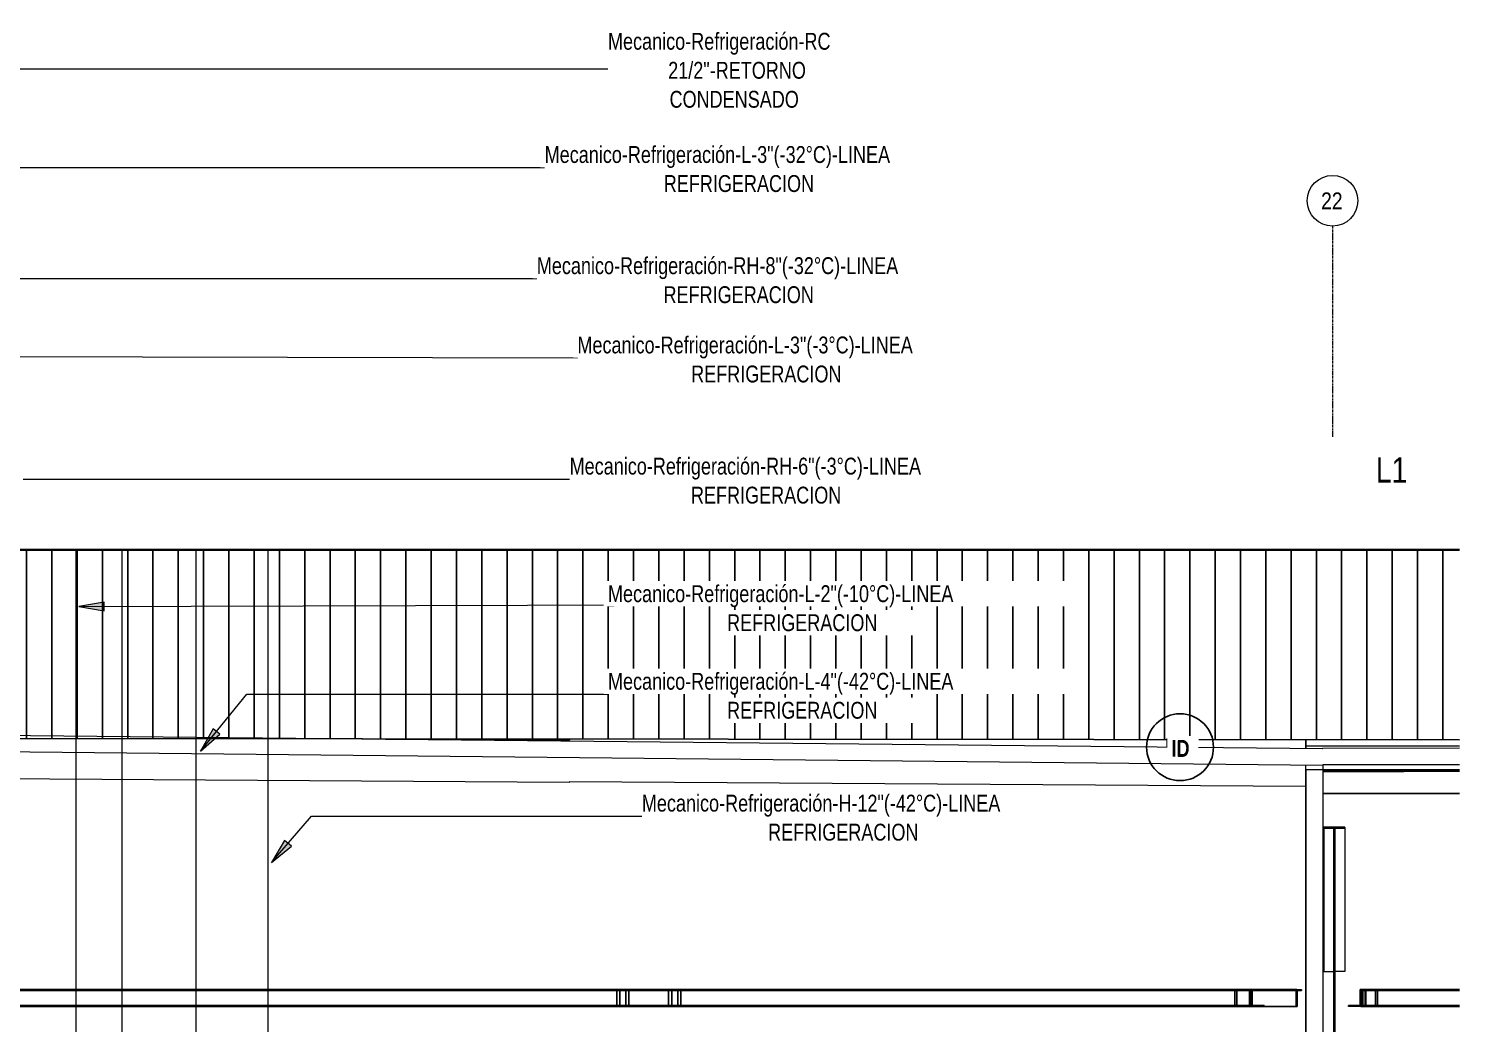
# Model space of a CAD drawing. Header units: centimetres. Extents: x -1906 to 5208, y -261 to 2955.
# Drawn here: x -914 to -65, y 2212 to 2802 of the extents above; entities that cross this region are included whole.
import ezdxf

# ---------------------------------------------------------------- set-up
doc = ezdxf.new("R2010")
doc.units = ezdxf.units.CM
for name, pattern in [('_Overhead', [0.47625, 0.3175, -0.15875]), ('_Overhead_2_', [0.47625, 0.3175, -0.15875]), ('Grid Line', [2.2225, 1.27, -0.3175, 0.3175, -0.3175])]:
    doc.linetypes.add(name, pattern=pattern)
for name, color, linetype, lineweight in [('A-ANNO-NOTE', 7, 'Continuous', 18), ('A-CLNG', 7, 'Continuous', 18), ('A-CLNG-PATT', 7, 'Continuous', 18), ('A-DETL-GENF', 7, 'Continuous', 18), ('A-DETL-MEDM', 7, 'Continuous', 35), ('A-FLOR', 7, 'Continuous', 18), ('A-WALL', 7, 'Continuous', 18), ('E-LITE-EQPM-IDEN', 7, 'Continuous', 18), ('M-EQPM', 7, 'Continuous', 18), ('M-HVAC-DUCT', 7, 'Continuous', 18), ('M-HVAC-DUCT-IDEN', 7, 'Continuous', 9), ('P-PIPE-IDEN', 7, 'Continuous', 9), ('S-BEAM', 7, 'Continuous', 18), ('S-COLS', 7, 'Continuous', 18), ('S-GRID', 7, 'Continuous', 9), ('S-GRID-IDEN', 7, 'Continuous', 9)]:
    doc.layers.add(name, color=color, linetype=linetype, lineweight=lineweight)
doc.styles.add('Arial', font='arial.ttf', dxfattribs={"width": 0.8, "height": 15})
doc.styles.add('Century Gothic', font='GOTHIC.TTF', dxfattribs={"width": 0.8, "height": 10})
doc.styles.add('Century Gothic_B', font='GOTHICB.TTF', dxfattribs={"width": 0.8, "height": 10})
doc.styles.add('Saira Condensed', font='SairaCondensed-Regular.ttf', dxfattribs={"height": 10})

# ---------------------------------------------------------------- blocks, each defined once
blk = doc.blocks.new('RVR_Tensor angular doble L - d_25 mm-1744887-N01 - Planta trazado tuberias refrig exist_ - detalle 1')
at = {"layer": 'S-BEAM', "color": 254, "true_color": 0xcccccc}
for p, q in [((-4.84, -4.47), (-4.84, 5.03)), ((-4.84, 5.03), (-4.47, 5.03)), ((5.16, 5.03), (-4.84, 5.03)), ((-4.47, 5.03), (-4.47, 4.97)), ((5.16, 5.03), (-4.47, 5.03)), ((-4.47, 4.97), (-4.47, 4.47)), ((-4.47, 4.47), (-4.47, -4.97)), ((-3.73, 5), (-3.36, 5)), ((-3.73, 5), (-1.64, 5)), ((-3.73, 4.47), (-3.73, 4.97)), ((-3.73, -4.97), (-3.73, 4.47)), ((-3.36, 5), (-1.64, 5)), ((-3.36, 4.97), (-3.36, 4.47)), ((-3.36, 4.47), (-3.36, -4.47)), ((-1.64, 5), (4.06, 5)), ((-1.64, 5), (4.06, 5)), ((4.06, 5), (5.17, 5)), ((4.06, 5), (5.17, 5)), ((53.93, 5.03), (5.16, 5.03)), ((53.93, 5.03), (5.16, 5.03)), ((5.17, 5), (53.93, 5)), ((5.17, 5), (53.93, 5)), ((-11.91, -4.97), (-11.91, -4.47)), ((-11.91, -4.47), (-4.84, -4.47)), ((-2.04, -4.47), (-11.91, -4.47)), ((-4.47, -4.97), (-11.91, -4.97)), ((-3.01, -4.97), (-11.91, -4.97)), ((-2.04, -4.47), (-4.84, -4.47)), ((-4.47, -4.97), (-3.01, -4.97)), ((-3.01, -5), (-3.73, -5)), ((-3.01, -5), (-3.73, -5)), ((-3.36, -4.5), (-3.01, -4.5)), ((-3.36, -4.5), (-3.01, -4.5)), ((-3.01, -4.5), (-2.04, -4.5)), ((-3.01, -4.5), (-2.04, -4.5)), ((-3.01, -4.97), (-2.04, -4.97)), ((-2.04, -4.97), (-3.01, -4.97)), ((-2.04, -5), (-3.01, -5)), ((-2.04, -5), (-3.01, -5)), ((-1.64, -4.47), (-2.04, -4.47)), ((-1.64, -4.47), (-2.04, -4.47)), ((-2.04, -4.5), (-1.64, -4.5)), ((-2.04, -4.5), (-1.64, -4.5)), ((-2.04, -4.97), (-1.64, -4.97)), ((-1.64, -4.97), (-2.04, -4.97)), ((-1.64, -5), (-2.04, -5)), ((-1.64, -5), (-2.04, -5)), ((4.06, -4.47), (-1.64, -4.47)), ((4.06, -4.47), (-1.64, -4.47)), ((-1.64, -4.5), (3.71, -4.5)), ((-1.64, -4.5), (5.16, -4.5)), ((-1.64, -4.97), (4.41, -4.97)), ((4.41, -4.97), (-1.64, -4.97)), ((3.71, -5), (-1.64, -5)), ((53.93, -5), (-1.64, -5)), ((3.71, -4.5), (5.16, -4.5)), ((3.71, -4.52), (3.71, -4.97)), ((3.71, -5), (53.93, -5)), ((5.16, -4.47), (4.06, -4.47)), ((5.16, -4.47), (4.06, -4.47)), ((4.43, -4.97), (5.16, -4.97)), ((5.16, -4.97), (4.43, -4.97)), ((5.54, -4.47), (5.16, -4.47)), ((5.54, -4.47), (5.16, -4.47)), ((5.16, -4.5), (53.93, -4.5)), ((5.16, -4.5), (53.93, -4.5)), ((5.16, -4.97), (53.93, -4.97)), ((53.93, -4.97), (5.16, -4.97)), ((53.93, -4.47), (5.54, -4.47)), ((53.93, -4.47), (5.54, -4.47))]:
    blk.add_line(p, q, dxfattribs=at)
blk = doc.blocks.new('RVR_Tensor angular doble L - d_25 mm-1744888-N01 - Planta trazado tuberias refrig exist_ - detalle 1')
at = {"layer": 'S-BEAM', "color": 254, "true_color": 0xcccccc}
for p, q in [((737.07, 5), (681.5, 5)), ((681.5, 5), (731, 5)), ((730.26, 4.97), (681.5, 4.97)), ((681.5, 4.97), (722.82, 4.97)), ((730.26, 4.5), (681.5, 4.5)), ((730.26, 4.5), (681.5, 4.5)), ((681.5, 4.47), (722.82, 4.47)), ((681.5, 4.47), (729.89, 4.47)), ((730.26, 4.97), (722.82, 4.97)), ((722.82, 4.97), (722.82, 4.47)), ((722.82, 4.47), (729.89, 4.47)), ((729.89, 4.47), (729.89, -4.97)), ((730.26, -4.97), (730.26, 4.97)), ((737.07, 4.5), (730.26, 4.5)), ((731.37, 4.5), (730.26, 4.5)), ((731, 5), (731, -4.97)), ((737.07, 5), (731, 5)), ((731.37, -4.97), (731.37, 4.5)), ((731.37, 4.5), (737.07, 4.5)), ((737.47, 5), (737.07, 5)), ((737.47, 5), (737.07, 5)), ((737.07, 4.5), (737.47, 4.5)), ((737.47, 4.5), (737.07, 4.5)), ((738.44, 5), (737.47, 5)), ((738.44, 5), (737.47, 5)), ((737.47, 4.5), (738.44, 4.5)), ((738.44, 4.5), (737.47, 4.5)), ((738.44, 4.5), (738.44, 5)), ((730.26, -5), (681.5, -5)), ((730.26, -5), (681.5, -5)), ((681.5, -5.03), (729.89, -5.03)), ((681.5, -5.03), (730.26, -5.03)), ((729.89, -5.03), (730.26, -5.03)), ((731.37, -5), (730.26, -5)), ((731, -5), (730.26, -5)), ((731, -5), (731.37, -5))]:
    blk.add_line(p, q, dxfattribs=at)
blk = doc.blocks.new('RVR_Tensor angular doble L - d_25 mm-1744889-N01 - Planta trazado tuberias refrig exist_ - detalle 1')
at = {"layer": 'S-BEAM', "color": 254, "true_color": 0xcccccc}
for p, q in [((-4.41, 4.97), (-4.41, 4.47)), ((-1.66, 4.97), (-4.41, 4.97)), ((54.18, 4.97), (-4.41, 4.97)), ((-4.41, 4.47), (-1.79, 4.47)), ((54.18, 4.47), (-4.41, 4.47)), ((-1.79, 4.47), (-1.79, -5.03)), ((54.18, 4.47), (-1.79, 4.47)), ((-1.66, -5.03), (-1.66, 4.97)), ((-1.66, 4.97), (54.18, 4.97)), ((1.37, 5), (-1.39, 5)), ((54.18, 5), (-1.39, 5)), ((-1.39, 4.97), (-1.39, -5)), ((-1.25, 4.5), (1.37, 4.5)), ((-1.25, 4.5), (54.18, 4.5)), ((-1.25, -5), (-1.25, 4.47)), ((1.37, 5), (54.18, 5)), ((1.37, 4.5), (1.37, 4.97)), ((1.37, 4.5), (54.18, 4.5)), ((-1.79, -5.03), (-1.66, -5.03)), ((54.18, -5.03), (-1.79, -5.03)), ((54.18, -5.03), (-1.66, -5.03)), ((-1.39, -5), (-1.25, -5)), ((-1.39, -5), (54.18, -5)), ((-1.25, -5), (54.18, -5))]:
    blk.add_line(p, q, dxfattribs=at)
blk = doc.blocks.new('RVR_Tensor angular doble L - d_25 mm-V3-N01 - Planta trazado tuberias refrig exist_ - detalle 1')
at = {"layer": 'S-BEAM', "color": 254, "true_color": 0xcccccc}
for p, q in [((-4.84, -4.47), (-4.84, 5.03)), ((-4.84, 5.03), (-4.47, 5.03)), ((5.16, 5.03), (-4.84, 5.03)), ((-4.47, 5.03), (-4.47, 4.97)), ((5.16, 5.03), (-4.47, 5.03)), ((-4.47, 4.97), (-4.47, 4.47)), ((-4.47, 4.47), (-4.47, -4.97)), ((-3.73, 5), (-3.36, 5)), ((-3.73, 5), (-1.64, 5)), ((-3.73, 4.47), (-3.73, 4.97)), ((-3.73, -4.97), (-3.73, 4.47)), ((-3.36, 5), (-1.64, 5)), ((-3.36, 4.97), (-3.36, 4.47)), ((-3.36, 4.47), (-3.36, -4.47)), ((-1.64, 5), (4.06, 5)), ((-1.64, 5), (4.06, 5)), ((4.06, 5), (5.17, 5)), ((4.06, 5), (5.17, 5)), ((373.1, 5.03), (5.16, 5.03)), ((373.44, 5.03), (5.16, 5.03)), ((5.17, 5), (328.98, 5)), ((5.17, 5), (328.98, 5)), ((328.98, 5), (373.44, 5)), ((328.98, 5), (373.1, 5)), ((729.89, 5.03), (373.1, 5.03)), ((373.1, 5), (374.11, 5)), ((730.26, 5.03), (373.44, 5.03)), ((373.44, 5), (374.44, 5)), ((374.11, 5), (435.88, 5)), ((374.44, 5), (435.88, 5)), ((435.88, 5), (730.26, 5)), ((435.88, 5), (730.26, 5)), ((730.26, 5.03), (729.89, 5.03)), ((729.89, 4.97), (729.89, -4.47)), ((730.26, 5), (731.37, 5)), ((730.26, 5), (731, 5)), ((730.26, -4.97), (730.26, 4.97)), ((731.37, 5), (731, 5)), ((731, 4.97), (731, -5)), ((731.37, -4.5), (731.37, 4.97)), ((-11.91, -4.97), (-11.91, -4.47)), ((-11.91, -4.47), (-11.73, -4.47)), ((-11.73, -4.47), (-11.91, -4.47)), ((-11.73, -4.97), (-11.91, -4.97)), ((-11.73, -4.97), (-11.91, -4.97)), ((-11.02, -4.47), (-4.84, -4.47)), ((-2.04, -4.47), (-11.02, -4.47)), ((-4.47, -4.97), (-11.02, -4.97)), ((-3.01, -4.97), (-11.02, -4.97)), ((-2.04, -4.47), (-4.84, -4.47)), ((-4.47, -4.97), (-3.01, -4.97)), ((-3.01, -5), (-3.73, -5)), ((-3.01, -5), (-3.73, -5)), ((-3.36, -4.5), (-3.01, -4.5)), ((-3.36, -4.5), (-3.01, -4.5)), ((-3.01, -4.5), (-2.04, -4.5)), ((-3.01, -4.5), (-2.04, -4.5)), ((-3.01, -4.97), (-2.04, -4.97)), ((-2.04, -4.97), (-3.01, -4.97)), ((-2.04, -5), (-3.01, -5)), ((-2.04, -5), (-3.01, -5)), ((-1.64, -4.47), (-2.04, -4.47)), ((-1.64, -4.47), (-2.04, -4.47)), ((-2.04, -4.5), (-1.64, -4.5)), ((-2.04, -4.5), (-1.64, -4.5)), ((-2.04, -4.97), (-1.64, -4.97)), ((-1.64, -4.97), (-2.04, -4.97)), ((-1.64, -5), (-2.04, -5)), ((-1.64, -5), (-2.04, -5)), ((4.06, -4.47), (-1.64, -4.47)), ((4.06, -4.47), (-1.64, -4.47)), ((-1.64, -4.5), (3.71, -4.5)), ((-1.64, -4.5), (5.16, -4.5)), ((-1.64, -4.97), (4.41, -4.97)), ((4.41, -4.97), (-1.64, -4.97)), ((3.71, -5), (-1.64, -5)), ((363.41, -5), (-1.64, -5)), ((3.71, -4.5), (5.16, -4.5)), ((3.71, -4.52), (3.71, -4.97)), ((3.71, -5), (363.41, -5)), ((5.16, -4.47), (4.06, -4.47)), ((5.16, -4.47), (4.06, -4.47)), ((4.43, -4.97), (5.16, -4.97)), ((5.16, -4.97), (4.43, -4.97)), ((5.54, -4.47), (5.16, -4.47)), ((5.54, -4.47), (5.16, -4.47)), ((5.16, -4.5), (363.41, -4.5)), ((5.16, -4.5), (363.41, -4.5)), ((5.16, -4.97), (363.41, -4.97)), ((363.41, -4.97), (5.16, -4.97)), ((363.41, -4.47), (5.54, -4.47)), ((363.41, -4.47), (5.54, -4.47)), ((365.71, -4.47), (363.41, -4.47)), ((368.84, -4.47), (363.41, -4.47)), ((363.41, -4.5), (368.84, -4.5)), ((363.41, -4.5), (368.84, -4.5)), ((363.41, -4.97), (365.21, -4.97)), ((365.21, -4.97), (363.41, -4.97)), ((363.41, -5), (368.85, -5)), ((368.85, -5), (363.41, -5)), ((365.22, -4.97), (368.84, -4.97)), ((365.71, -4.97), (365.22, -4.97)), ((366.72, -4.47), (365.71, -4.47)), ((368.84, -4.97), (365.71, -4.97)), ((368.84, -4.47), (366.72, -4.47)), ((373.1, -4.47), (368.84, -4.47)), ((372.09, -4.47), (368.84, -4.47)), ((368.84, -4.5), (379.82, -4.5)), ((368.84, -4.5), (373.44, -4.5)), ((368.85, -5), (379.82, -5)), ((373.1, -5), (368.85, -5)), ((368.86, -4.97), (372.43, -4.97)), ((373.1, -4.97), (368.86, -4.97)), ((373.1, -4.47), (372.09, -4.47)), ((372.43, -4.97), (379.82, -4.97)), ((396.01, -4.47), (373.1, -4.47)), ((379.48, -4.47), (373.1, -4.47)), ((396, -4.97), (373.1, -4.97)), ((396.01, -5), (373.1, -5)), ((373.44, -4.5), (380.83, -4.5)), ((396.01, -4.47), (379.48, -4.47)), ((379.82, -4.5), (387.21, -4.5)), ((379.82, -4.97), (396, -4.97)), ((379.82, -5), (396.01, -5)), ((380.83, -4.5), (396.01, -4.5)), ((387.21, -4.5), (396.01, -4.5)), ((401.45, -4.47), (396.01, -4.47)), ((401.45, -4.47), (396.01, -4.47)), ((396.01, -4.5), (401.45, -4.5)), ((396.01, -4.5), (401.45, -4.5)), ((396.01, -4.97), (399.64, -4.97)), ((399.64, -4.97), (396.01, -4.97)), ((396.01, -5), (401.45, -5)), ((401.45, -5), (396.01, -5)), ((399.64, -4.97), (401.45, -4.97)), ((401.45, -4.97), (399.64, -4.97)), ((722.82, -4.47), (401.45, -4.47)), ((729.89, -4.47), (401.45, -4.47)), ((401.45, -4.5), (730.26, -4.5)), ((401.45, -4.5), (730.26, -4.5)), ((401.45, -4.97), (730.26, -4.97)), ((722.82, -4.97), (401.45, -4.97)), ((401.45, -5), (738.44, -5)), ((731, -5), (401.45, -5)), ((729.89, -4.47), (722.82, -4.47)), ((722.82, -4.47), (722.82, -4.97)), ((722.82, -4.97), (730.26, -4.97)), ((730.26, -4.5), (738.44, -4.5)), ((730.26, -4.5), (731.37, -4.5)), ((731, -5), (738.44, -5)), ((738.44, -4.5), (731.37, -4.5)), ((738.44, -5), (738.44, -4.5))]:
    blk.add_line(p, q, dxfattribs=at)
blk = doc.blocks.new('RVR_Tensor angular doble L - d_25 mm-V4-N01 - Planta trazado tuberias refrig exist_ - detalle 1')
at = {"layer": 'S-BEAM', "color": 254, "true_color": 0xcccccc}
for p, q in [((-11.91, 4.47), (-11.91, 4.97)), ((-11.91, 4.97), (-4.47, 4.97)), ((-11.91, 4.97), (-3.01, 4.97)), ((-4.84, 4.47), (-11.91, 4.47)), ((-11.91, 4.47), (4.06, 4.47)), ((-4.84, -4.97), (-4.84, 4.47)), ((-4.84, 4.47), (4.06, 4.47)), ((-4.47, 4.97), (-4.47, -4.97)), ((-3.01, 4.97), (-4.47, 4.97)), ((-3.73, 5), (-3.01, 5)), ((-3.73, 5), (-3.01, 5)), ((-3.73, -4.97), (-3.73, 4.97)), ((-3.01, 4.5), (-3.36, 4.5)), ((-3.01, 4.5), (-3.36, 4.5)), ((-3.36, 4.47), (-3.36, -4.97)), ((-3.01, 5), (3.71, 5)), ((-3.01, 5), (333.98, 5)), ((4.41, 4.97), (-3.01, 4.97)), ((-3.01, 4.97), (4.41, 4.97)), ((3.71, 4.5), (-3.01, 4.5)), ((5.16, 4.5), (-3.01, 4.5)), ((333.98, 5), (3.71, 5)), ((3.71, 4.97), (3.71, 4.52)), ((5.16, 4.5), (3.71, 4.5)), ((4.06, 4.47), (5.16, 4.47)), ((4.06, 4.47), (5.16, 4.47)), ((5.16, 4.97), (4.43, 4.97)), ((4.43, 4.97), (5.16, 4.97)), ((333.98, 4.97), (5.16, 4.97)), ((5.16, 4.97), (333.98, 4.97)), ((333.98, 4.5), (5.16, 4.5)), ((333.98, 4.5), (5.16, 4.5)), ((5.16, 4.47), (5.54, 4.47)), ((5.16, 4.47), (5.54, 4.47)), ((5.54, 4.47), (333.98, 4.47)), ((5.54, 4.47), (333.98, 4.47)), ((339.42, 5), (333.98, 5)), ((333.98, 5), (339.42, 5)), ((335.78, 4.97), (333.98, 4.97)), ((333.98, 4.97), (335.78, 4.97)), ((339.42, 4.5), (333.98, 4.5)), ((339.42, 4.5), (333.98, 4.5)), ((333.98, 4.47), (339.42, 4.47)), ((333.98, 4.47), (339.42, 4.47)), ((339.42, 4.97), (335.79, 4.97)), ((335.79, 4.97), (339.42, 4.97)), ((366.58, 5), (339.42, 5)), ((339.42, 5), (362.33, 5)), ((366.59, 4.5), (339.42, 4.5)), ((362.67, 4.5), (339.42, 4.5)), ((339.42, 4.47), (354.94, 4.47)), ((339.42, 4.47), (361.32, 4.47)), ((361.66, 4.97), (339.43, 4.97)), ((339.43, 4.97), (354.94, 4.97)), ((354.94, 4.97), (362.33, 4.97)), ((354.94, 4.47), (355.95, 4.47)), ((355.95, 4.47), (362.33, 4.47)), ((361.32, 4.47), (362.33, 4.47)), ((366.57, 4.97), (361.66, 4.97)), ((362.33, 5), (366.58, 5)), ((362.33, 4.97), (366.57, 4.97)), ((362.33, 4.47), (366.59, 4.47)), ((362.33, 4.47), (366.59, 4.47)), ((366.59, 4.5), (362.67, 4.5)), ((369.05, 5), (366.58, 5)), ((366.58, 5), (372.02, 5)), ((369.05, 4.97), (366.59, 4.97)), ((366.59, 4.97), (370.21, 4.97)), ((369.05, 4.5), (366.59, 4.5)), ((370.06, 4.5), (366.59, 4.5)), ((366.59, 4.47), (372.02, 4.47)), ((366.59, 4.47), (368.71, 4.47)), ((368.71, 4.47), (372.02, 4.47)), ((372.02, 5), (369.05, 5)), ((370.21, 4.97), (369.05, 4.97)), ((372.02, 4.5), (369.05, 4.5)), ((372.02, 4.5), (370.06, 4.5)), ((372.02, 4.97), (370.22, 4.97)), ((370.22, 4.97), (372.02, 4.97)), ((737.07, 5), (372.02, 5)), ((372.02, 5), (731, 5)), ((730.26, 4.97), (372.02, 4.97)), ((372.02, 4.97), (722.82, 4.97)), ((376.44, 4.5), (372.02, 4.5)), ((730.26, 4.5), (372.02, 4.5)), ((372.02, 4.47), (722.82, 4.47)), ((372.02, 4.47), (729.89, 4.47)), ((730.26, 4.5), (376.44, 4.5)), ((730.26, 4.97), (722.82, 4.97)), ((722.82, 4.97), (722.82, 4.47)), ((722.82, 4.47), (729.89, 4.47)), ((729.89, 4.47), (729.89, -4.97)), ((730.26, -4.97), (730.26, 4.97)), ((737.07, 4.5), (730.26, 4.5)), ((731.37, 4.5), (730.26, 4.5)), ((731, 5), (731, -4.97)), ((737.07, 5), (731, 5)), ((731.37, -4.97), (731.37, 4.5)), ((731.37, 4.5), (737.07, 4.5)), ((737.47, 5), (737.07, 5)), ((737.47, 5), (737.07, 5)), ((737.07, 4.5), (737.47, 4.5)), ((737.47, 4.5), (737.07, 4.5)), ((738.44, 5), (737.47, 5)), ((738.44, 5), (737.47, 5)), ((737.47, 4.5), (738.44, 4.5)), ((738.44, 4.5), (737.47, 4.5)), ((738.44, 4.5), (738.44, 5)), ((-4.47, -5.03), (-4.84, -5.03)), ((-4.84, -5.03), (5.16, -5.03)), ((-4.47, -5.03), (5.16, -5.03)), ((-3.36, -5), (-3.73, -5)), ((4.06, -5), (-3.73, -5)), ((4.06, -5), (-3.36, -5)), ((5.17, -5), (4.06, -5)), ((5.17, -5), (4.06, -5)), ((5.16, -5.03), (362.33, -5.03)), ((5.16, -5.03), (362.67, -5.03)), ((299.55, -5), (5.17, -5)), ((299.55, -5), (5.17, -5)), ((362.67, -5), (299.55, -5)), ((362.33, -5), (299.55, -5)), ((363.34, -5), (362.33, -5)), ((362.33, -5.03), (729.89, -5.03)), ((363.67, -5), (362.67, -5)), ((362.67, -5.03), (730.26, -5.03)), ((406.45, -5), (363.34, -5)), ((406.45, -5), (363.67, -5)), ((730.26, -5), (406.45, -5)), ((730.26, -5), (406.45, -5)), ((729.89, -5.03), (730.26, -5.03)), ((731.37, -5), (730.26, -5)), ((731, -5), (730.26, -5)), ((731, -5), (731.37, -5))]:
    blk.add_line(p, q, dxfattribs=at)
blk = doc.blocks.new('RVR_Tensor angular doble L - d_25 mm-V5-N01 - Planta trazado tuberias refrig exist_ - detalle 1')
at = {"layer": 'S-BEAM', "color": 254, "true_color": 0xcccccc}
for p, q in [((-4.41, 4.97), (-4.41, 4.47)), ((-1.66, 4.97), (-4.41, 4.97)), ((329.23, 4.97), (-4.41, 4.97)), ((-4.41, 4.47), (-1.79, 4.47)), ((360.02, 4.47), (-4.41, 4.47)), ((-1.79, 4.47), (-1.79, -5.03)), ((363.66, 4.47), (-1.79, 4.47)), ((-1.66, -5.03), (-1.66, 4.97)), ((-1.66, 4.97), (329.23, 4.97)), ((1.37, 5), (-1.39, 5)), ((329.23, 5), (-1.39, 5)), ((-1.39, 4.97), (-1.39, -5)), ((-1.25, 4.5), (1.37, 4.5)), ((-1.25, 4.5), (329.23, 4.5)), ((-1.25, -5), (-1.25, 4.47)), ((1.37, 5), (329.23, 5)), ((1.37, 4.5), (1.37, 4.97)), ((1.37, 4.5), (329.23, 4.5)), ((329.23, 5), (400.8, 5)), ((382.68, 5), (329.23, 5)), ((329.23, 4.97), (369.09, 4.97)), ((360.02, 4.97), (329.23, 4.97)), ((329.23, 4.5), (369.09, 4.5)), ((329.23, 4.5), (369.09, 4.5)), ((369.09, 4.47), (363.66, 4.47)), ((369.09, 4.97), (380.87, 4.97)), ((369.09, 4.5), (396.26, 4.5)), ((369.09, 4.5), (383.58, 4.5)), ((370.91, 4.47), (369.09, 4.47)), ((379.96, 4.47), (370.91, 4.47)), ((382.68, 4.47), (379.96, 4.47)), ((380.87, 4.97), (396.26, 4.97)), ((399.89, 5), (382.68, 5)), ((394.45, 4.47), (382.68, 4.47)), ((383.58, 4.5), (396.26, 4.5)), ((396.26, 4.5), (400.8, 4.5)), ((396.26, 4.5), (401.7, 4.5)), ((400.8, 5), (436.13, 5)), ((400.8, 4.5), (420.73, 4.5)), ((420.73, 4.5), (436.13, 4.5)), ((-1.79, -5.03), (-1.66, -5.03)), ((369.09, -5.03), (-1.79, -5.03)), ((369.09, -5.03), (-1.66, -5.03)), ((-1.39, -5), (-1.25, -5)), ((-1.39, -5), (363.66, -5)), ((-1.25, -5), (363.66, -5)), ((363.66, -5), (369.1, -5)), ((363.66, -5), (369.1, -5)), ((382.68, -5.03), (369.09, -5.03)), ((383.58, -5.03), (369.09, -5.03)), ((369.1, -5), (383.58, -5)), ((369.1, -5), (382.68, -5)), ((382.68, -5), (385.4, -5)), ((394.45, -5.03), (382.68, -5.03)), ((383.58, -5), (386.3, -5)), ((396.26, -5.03), (383.58, -5.03)), ((385.4, -5), (396.26, -5)), ((386.3, -5), (396.26, -5)), ((396.26, -5), (401.7, -5)), ((396.26, -5), (399.89, -5))]:
    blk.add_line(p, q, dxfattribs=at)
at = {"layer": 'S-BEAM', "color": 254, "lineweight": 25, "true_color": 0xcccccc}
for p, q in [((360.02, 4.47), (360.02, 4.97)), ((360.02, 4.97), (396.26, 4.97)), ((394.45, 4.47), (360.02, 4.47)), ((394.45, -5.03), (394.45, 4.47)), ((396.26, 4.97), (396.26, -5.03)), ((399.89, -5), (399.89, 5)), ((399.89, 5), (436.13, 5)), ((401.7, 4.5), (401.7, -5)), ((436.13, 4.5), (401.7, 4.5)), ((436.13, 5), (436.13, 4.5)), ((396.26, -5.03), (394.45, -5.03)), ((401.7, -5), (399.89, -5))]:
    blk.add_line(p, q, dxfattribs=at)
blk = doc.blocks.new('RVR_Tensor angular doble L - d_25 mm-1744890-N01 - Planta trazado tuberias refrig exist_ - detalle 1')
at = {"layer": 'S-BEAM', "color": 254, "true_color": 0xcccccc}
for p, q in [((-1.79, -4.47), (-1.79, 5.03)), ((-1.79, 5.03), (-1.66, 5.03)), ((369.09, 5.03), (-1.79, 5.03)), ((-1.66, 5.03), (-1.66, -4.97)), ((369.09, 5.03), (-1.66, 5.03)), ((-1.39, -4.97), (-1.39, 5)), ((-1.39, 5), (-1.25, 5)), ((-1.39, 5), (363.66, 5)), ((-1.25, 5), (-1.25, -4.47)), ((-1.25, 5), (363.66, 5)), ((363.66, 5), (369.1, 5)), ((363.66, 5), (369.1, 5)), ((382.68, 5.03), (369.09, 5.03)), ((383.58, 5.03), (369.09, 5.03)), ((369.1, 5), (383.58, 5)), ((369.1, 5), (382.68, 5)), ((394.45, 5.03), (382.68, 5.03)), ((382.68, 5), (385.4, 5)), ((396.26, 5.03), (383.58, 5.03)), ((383.58, 5), (386.3, 5)), ((385.4, 5), (396.26, 5)), ((386.3, 5), (396.26, 5)), ((396.26, 5), (401.7, 5)), ((396.26, 5), (399.89, 5)), ((-4.41, -4.97), (-4.41, -4.47)), ((-4.41, -4.47), (-1.79, -4.47)), ((360.02, -4.47), (-4.41, -4.47)), ((-1.66, -4.97), (-4.41, -4.97)), ((329.23, -4.97), (-4.41, -4.97)), ((363.66, -4.47), (-1.79, -4.47)), ((-1.66, -4.97), (329.23, -4.97)), ((1.37, -5), (-1.39, -5)), ((329.23, -5), (-1.39, -5)), ((-1.25, -4.5), (1.37, -4.5)), ((-1.25, -4.5), (329.23, -4.5)), ((1.37, -4.5), (1.37, -4.97)), ((1.37, -4.5), (329.23, -4.5)), ((1.37, -5), (329.23, -5)), ((329.23, -4.5), (369.09, -4.5)), ((329.23, -4.5), (369.09, -4.5)), ((329.23, -4.97), (369.09, -4.97)), ((360.02, -4.97), (329.23, -4.97)), ((329.23, -5), (400.8, -5)), ((382.68, -5), (329.23, -5)), ((369.09, -4.47), (363.66, -4.47)), ((370.91, -4.47), (369.09, -4.47)), ((369.09, -4.5), (396.26, -4.5)), ((369.09, -4.5), (383.58, -4.5)), ((369.09, -4.97), (380.87, -4.97)), ((379.96, -4.47), (370.91, -4.47)), ((382.68, -4.47), (379.96, -4.47)), ((380.87, -4.97), (396.26, -4.97)), ((394.45, -4.47), (382.68, -4.47)), ((399.89, -5), (382.68, -5)), ((383.58, -4.5), (396.26, -4.5)), ((396.26, -4.5), (400.8, -4.5)), ((396.26, -4.5), (401.7, -4.5)), ((400.8, -4.5), (420.73, -4.5)), ((400.8, -5), (436.13, -5)), ((420.73, -4.5), (436.13, -4.5))]:
    blk.add_line(p, q, dxfattribs=at)
at = {"layer": 'S-BEAM', "color": 254, "lineweight": 25, "true_color": 0xcccccc}
for p, q in [((396.26, 5.03), (394.45, 5.03)), ((394.45, 5.03), (394.45, -4.47)), ((396.26, -4.97), (396.26, 5.03)), ((401.7, 5), (399.89, 5)), ((399.89, 5), (399.89, -5)), ((401.7, -4.5), (401.7, 5)), ((394.45, -4.47), (360.02, -4.47)), ((360.02, -4.47), (360.02, -4.97)), ((360.02, -4.97), (396.26, -4.97)), ((399.89, -5), (436.13, -5)), ((436.13, -4.5), (401.7, -4.5)), ((436.13, -5), (436.13, -4.5))]:
    blk.add_line(p, q, dxfattribs=at)
blk = doc.blocks.new('PQ_RVR_EST-01_ZZ_ZZ_MO_T_A_rvt-1-N01 - Planta trazado tuberias refrig exist_ - detalle 1')
at = {"layer": 'A-FLOR', "color": 254, "linetype": '_Overhead', "true_color": 0xd4d4d4}
for p, q in [((-65.17, 2361.38), (-146.19, 2361.24)), ((-146.19, 2361.24), (-65.17, 2361.38)), ((-156.19, 2348.14), (-156.19, 2199.94))]:
    blk.add_line(p, q, dxfattribs=at)
at = {"layer": 'S-COLS', "color": 253, "lineweight": 25, "true_color": 0xaaaaaa}
for p, q in [((-133.08, 2328.28), (-145.58, 2328.28)), ((-145.58, 2328.28), (-145.58, 2327.69)), ((-145.58, 2327.69), (-139.68, 2327.69)), ((-139.68, 2327.69), (-139.68, 2199.52)), ((-138.97, 2199.52), (-138.97, 2327.69)), ((-138.97, 2327.69), (-133.08, 2327.69)), ((-133.08, 2327.69), (-133.08, 2328.28))]:
    blk.add_line(p, q, dxfattribs=at)
at = {"layer": 'S-COLS', "color": 253, "true_color": 0xaaaaaa}
for p, q in [((-145.58, 2327.69), (-145.58, 2282.46)), ((-133.08, 2327.69), (-133.08, 2282.46)), ((-145.58, 2282.46), (-145.58, 2242.61)), ((-133.08, 2282.46), (-133.08, 2242.61)), ((-145.58, 2242.61), (-139.68, 2242.61)), ((-133.08, 2242.61), (-138.97, 2242.61))]:
    blk.add_line(p, q, dxfattribs=at)
at = {"layer": 'S-BEAM', "color": 254, "linetype": '_Overhead', "lineweight": 18, "true_color": 0xd4d4d4}
for name, p in [('RVR_Tensor angular doble L - d_25 mm-V3-N01 - Planta trazado tuberias refrig exist_ - detalle 1', (-928.35, 2226.92)), ('RVR_Tensor angular doble L - d_25 mm-V5-N01 - Planta trazado tuberias refrig exist_ - detalle 1', (-928.6, 2226.92)), ('RVR_Tensor angular doble L - d_25 mm-1744887-N01 - Planta trazado tuberias refrig exist_ - detalle 1', (-119.1, 2226.92)), ('RVR_Tensor angular doble L - d_25 mm-1744889-N01 - Planta trazado tuberias refrig exist_ - detalle 1', (-119.35, 2226.92))]:
    blk.add_blockref(name, p, dxfattribs=at)
at = {"layer": 'S-BEAM', "color": 254, "linetype": '_Overhead', "lineweight": 18, "true_color": 0xd4d4d4, "rotation": 180}
for name, p in [('RVR_Tensor angular doble L - d_25 mm-V4-N01 - Planta trazado tuberias refrig exist_ - detalle 1', (-192.92, 2226.92)), ('RVR_Tensor angular doble L - d_25 mm-1744890-N01 - Planta trazado tuberias refrig exist_ - detalle 1', (-163.24, 2226.92)), ('RVR_Tensor angular doble L - d_25 mm-1744888-N01 - Planta trazado tuberias refrig exist_ - detalle 1', (616.33, 2226.92))]:
    blk.add_blockref(name, p, dxfattribs=at)
blk = doc.blocks.new('PQ_RVR_ARQ-01_ZZ_ZZ_MO_T_A_rvt-1-N01 - Planta trazado tuberias refrig exist_ - detalle 1')
at = {"layer": 'A-CLNG-PATT', "lineweight": 25, "true_color": 0xd4d4d4}
h = blk.add_hatch(dxfattribs=at)
h.set_pattern_fill('FP_1', color=254, style=0, pattern_type=2)
h.set_pattern_definition([(90, (0, 0), (-15, 9e-16), [])])
h.paths.add_polyline_path([(-65.17, 2380.03), (-65.17, 2492.65), (-936.99, 2492.65), (-938.9, 2490.11), (-942.71, 2495.19), (-944.61, 2492.65), (-1098.85, 2492.65), (-1098.85, 2380.99), (-238.3, 2380.19), (-238.29, 2380.71), (-223.29, 2380.56), (-223.29, 2380.17)])
h.paths.add_polyline_path([(-1101.39, 2380.99), (-1101.39, 2397.59), (-1126.31, 2397.59), (-1126.31, 2381.01), (-1116.68, 2381.01)])
h.paths.add_polyline_path([(-1128.85, 2381.02), (-1128.85, 2492.65), (-1555.1, 2492.65), (-1555.1, 2381.41), (-1284.1, 2381.16)])
h.paths.add_polyline_path([(-1557.64, 2381.42), (-1557.64, 2400.08), (-1562.56, 2400.08), (-1562.56, 2381.42)])
h.paths.add_polyline_path([(-1565.1, 2381.42), (-1565.1, 2492.65), (-1689.32, 2492.65), (-1689.32, 2423.18), (-1679.32, 2413.18), (-1679.32, 2381.53), (-1589.85, 2381.45)])
h.paths.add_polyline_path([(-1681.86, 2381.53), (-1681.86, 2398.67), (-1726.78, 2398.67), (-1726.79, 2388.65), (-1726.78, 2388.67), (-1726.78, 2381.57), (-1689.57, 2381.54)])
h.paths.add_polyline_path([(-1737.42, 2386.06), (-1747.58, 2386.06), (-1747.55, 2381.59), (-1737.42, 2381.58)])
h.paths.add_polyline_path([(-1729.32, 2381.58), (-1729.32, 2386.06), (-1729.42, 2386.06), (-1737.42, 2386.06), (-1737.42, 2381.58), (-1729.39, 2381.58)])
h.paths.add_polyline_path([(-1728.7, 2386.16), (-1728.66, 2386.17), (-1728.68, 2386.17)])
h.paths.add_polyline_path([(-1284.15, 2386.41), (-1299.15, 2386.56), (-1299.1, 2391.56), (-1284.1, 2391.41)])
h.paths.add_polyline_path([(-1728.07, 2386.43), (-1728.04, 2386.45), (-1728.06, 2386.45)])
h.paths.add_polyline_path([(-1727.54, 2386.85), (-1727.52, 2386.87), (-1727.53, 2386.87)])
h.paths.add_polyline_path([(-1727.13, 2387.39), (-1727.12, 2387.41), (-1727.12, 2387.41)])
h.paths.add_polyline_path([(-1747.58, 2388.6), (-1729.33, 2388.65), (-1729.32, 2388.7), (-1729.32, 2413.18), (-1719.32, 2423.18), (-1719.32, 2492.65), (-1747.58, 2492.65), (-1747.58, 2389.94)])
h.paths.add_polyline_path([(-1101.39, 2400.13), (-1101.39, 2420.45), (-1126.31, 2420.45), (-1126.31, 2400.13), (-1116.68, 2400.13)])
h.paths.add_polyline_path([(-1721.29, 2401.21), (-1681.86, 2401.21), (-1681.86, 2403.18), (-1726.78, 2403.18), (-1726.78, 2401.21)])
h.paths.add_polyline_path([(-1562.56, 2402.62), (-1557.64, 2402.62), (-1557.64, 2422.94), (-1562.56, 2422.94), (-1562.56, 2408.47)])
h.paths.add_polyline_path([(-1116.68, 2422.99), (-1101.39, 2422.99), (-1101.39, 2443.31), (-1126.31, 2443.31), (-1126.31, 2422.99)])
h.paths.add_polyline_path([(-1557.64, 2425.48), (-1557.64, 2445.8), (-1562.56, 2445.8), (-1562.56, 2425.48)])
h.paths.add_polyline_path([(-1691.86, 2433.18), (-1691.86, 2454.77), (-1716.78, 2454.77), (-1716.78, 2433.18), (-1695, 2433.18)])
h.paths.add_polyline_path([(-1101.39, 2445.85), (-1101.39, 2466.17), (-1126.31, 2466.17), (-1126.31, 2445.85), (-1116.68, 2445.85)])
h.paths.add_polyline_path([(-1562.56, 2448.34), (-1557.64, 2448.34), (-1557.64, 2468.66), (-1562.56, 2468.66)])
h.paths.add_polyline_path([(-1716.78, 2457.31), (-1691.86, 2457.31), (-1691.86, 2487.1), (-1716.78, 2487.1), (-1716.78, 2467.17)])
h.paths.add_polyline_path([(-1101.39, 2468.71), (-1101.39, 2489.03), (-1126.31, 2489.03), (-1126.31, 2468.71), (-1116.68, 2468.71)])
h.paths.add_polyline_path([(-1557.64, 2471.2), (-1557.64, 2491.52), (-1562.56, 2491.52), (-1562.56, 2471.2)])
h.paths.add_polyline_path([(-1691.86, 2490.37), (-1691.86, 2492.65), (-1716.78, 2492.65), (-1716.78, 2490.37), (-1695, 2490.37)])
h.paths.add_polyline_path([(-1116.68, 2491.57), (-1101.39, 2491.57), (-1101.39, 2492.65), (-1126.31, 2492.65), (-1126.31, 2491.57)])
at = {"layer": 'A-CLNG', "color": 254, "lineweight": 25, "true_color": 0xd4d4d4}
blk.add_line((-1740.95, 2381.59), (-65.17, 2380.03), dxfattribs=at)
at = {"layer": 'A-FLOR', "color": 254, "linetype": '_Overhead_2_', "true_color": 0xd4d4d4}
for p, q in [((-65.17, 2362.23), (-156.19, 2362.23)), ((-156.19, 2362.23), (-156.19, 2199.94)), ((-146.19, 2362.23), (-65.17, 2362.23)), ((-156.19, 2348.14), (-156.19, 2199.94)), ((-133.39, 2348.17), (-146.19, 2348.15)), ((-146.19, 2348.15), (-133.39, 2348.17)), ((-65.17, 2348.28), (-133.39, 2348.17)), ((-133.39, 2348.17), (-65.17, 2348.28))]:
    blk.add_line(p, q, dxfattribs=at)
at = {"layer": 'A-WALL', "color": 253, "true_color": 0xaaaaaa}
for p, q in [((-1317.68, 2386.75), (-146.19, 2374.77)), ((-146.19, 2364.77), (-1317.74, 2376.75)), ((-702.03, 2380.45), (-592.92, 2379.74)), ((-592.91, 2380.52), (-592.92, 2379.74)), ((-156.2, 2380.11), (-156.2, 2376.16)), ((-65.17, 2376.28), (-156.2, 2376.16)), ((-156.19, 2374.87), (-156.19, 2380.11)), ((-156.19, 2376.16), (-156.19, 2374.87)), ((-146.27, 2375.1), (-65.17, 2375.21)), ((-146.27, 2374.77), (-146.27, 2375.1)), ((-146.27, 2374.77), (-146.19, 2374.77)), ((-593.08, 2354.74), (-1627.16, 2361.52)), ((-156.19, 2199.94), (-156.19, 2364.87)), ((-65.17, 2365.21), (-146.19, 2365.1)), ((-146.19, 2364.77), (-146.19, 2365.1)), ((-146.19, 2364.77), (-146.19, 2201.85)), ((-593.08, 2355.12), (-593.08, 2354.74)), ((-156.19, 2352.26), (-593.08, 2355.12))]:
    blk.add_line(p, q, dxfattribs=at)
blk = doc.blocks.new('RVR-PQ-Dispositivo - Interruptor doble ip65-1787943-N01 - Planta trazado tuberias refrig exist_ - detalle 1')
at = {"layer": 'M-EQPM', "color": 96, "lineweight": 35, "true_color": 0x008000}
for p, q in [((-238.34, 2375.71), (-238.29, 2380.71)), ((-238.29, 2380.71), (-223.29, 2380.56)), ((-223.29, 2380.56), (-223.34, 2375.56)), ((-223.34, 2375.56), (-238.34, 2375.71))]:
    blk.add_line(p, q, dxfattribs=at)
blk = doc.blocks.new('M_Break Line - M_Break Line-1785276-N01 - Planta trazado tuberias refrig exist_ - detalle 1')
at = {"layer": 'A-DETL-MEDM'}
blk.add_line((3.81, 0), (875.63, 0), dxfattribs=at)
blk = doc.blocks.new('Grid - 3mm-1647199-N01 - Planta trazado tuberias refrig exist_ - detalle 1')
at = {"layer": 'S-GRID-IDEN', "color": 253, "true_color": 0xaaaaaa}
blk.add_circle((0, 0), 0.3, dxfattribs=at)

msp = doc.modelspace()

# ---------------------------------------------------------------- hatches: boundary and pattern name
at = {"layer": 'M-HVAC-DUCT-IDEN'}
for points in [[(-883.88, 2458.99), (-868.87, 2456.39), (-868.88, 2461.68)], [(-811.76, 2373.3), (-800.25, 2383.27), (-804.36, 2386.61)], [(-769.7, 2307.26), (-757.91, 2316.9), (-761.92, 2320.35)]]:
    msp.add_hatch(color=256, dxfattribs=at).paths.add_polyline_path(points)

# ---------------------------------------------------------------- linework, layer by layer
at = {"layer": 'A-ANNO-NOTE', "color": 96, "lineweight": 25, "true_color": 0x008000}
msp.add_circle((-230.84, 2375.63), 19.84, dxfattribs=at)
at = {"layer": 'M-HVAC-DUCT', "color": 6, "true_color": 0xff00ff}
for p, q in [((-885.5, 2044.07), (-885.5, 2492.65)), ((-858.32, 2044.07), (-858.32, 2492.65)), ((-814.32, 2044.07), (-814.32, 2492.65)), ((-771.69, 2064.27), (-771.69, 2492.65))]:
    msp.add_line(p, q, dxfattribs=at)
at = {"layer": 'M-HVAC-DUCT-IDEN'}
for p, q in [((-1048.9, 2719.36), (-607.69, 2719.36)), ((-1014.43, 2653.46), (-612.33, 2653.46)), ((-978.75, 2607.44), (-588.26, 2606.45)), ((-916.93, 2534.62), (-592.88, 2534.62)), ((-868.88, 2461.68), (-883.88, 2458.99)), ((-868.87, 2456.39), (-868.88, 2461.68)), ((-883.88, 2458.99), (-551.25, 2459.96)), ((-883.88, 2458.99), (-868.87, 2456.39)), ((-551.25, 2459.96), (-570.13, 2458.99)), ((-811.76, 2373.3), (-784.33, 2407.08)), ((-784.33, 2407.08), (-570.13, 2407.08)), ((-804.36, 2386.61), (-811.76, 2373.3)), ((-800.25, 2383.27), (-804.36, 2386.61)), ((-811.76, 2373.3), (-800.25, 2383.27)), ((-769.7, 2307.26), (-745.99, 2334.81)), ((-745.99, 2334.81), (-550.03, 2334.81)), ((-761.92, 2320.35), (-769.7, 2307.26)), ((-769.7, 2307.26), (-757.91, 2316.9)), ((-757.91, 2316.9), (-761.92, 2320.35))]:
    msp.add_line(p, q, dxfattribs=at)
at = {"layer": 'P-PIPE-IDEN'}
msp.add_line((-1082.59, 2777.9), (-570.13, 2777.9), dxfattribs=at)
at = {"layer": 'S-GRID', "color": 253, "linetype": 'Grid Line', "true_color": 0xaaaaaa}
msp.add_line((-140.4, 2684.6), (-140.4, 2559.6), dxfattribs=at)

# ---------------------------------------------------------------- block references
at = {"lineweight": 5}
for name in ['PQ_RVR_ARQ-01_ZZ_ZZ_MO_T_A_rvt-1-N01 - Planta trazado tuberias refrig exist_ - detalle 1', 'PQ_RVR_EST-01_ZZ_ZZ_MO_T_A_rvt-1-N01 - Planta trazado tuberias refrig exist_ - detalle 1']:
    msp.add_blockref(name, (0, 0), dxfattribs=at)
at = {"layer": 'A-DETL-GENF'}
msp.add_blockref('M_Break Line - M_Break Line-1785276-N01 - Planta trazado tuberias refrig exist_ - detalle 1', (-940.8, 2492.65), dxfattribs=at)
at = {"layer": 'M-EQPM', "color": 96, "lineweight": 35, "true_color": 0x008000}
msp.add_blockref('RVR-PQ-Dispositivo - Interruptor doble ip65-1787943-N01 - Planta trazado tuberias refrig exist_ - detalle 1', (0, 0), dxfattribs=at)
at = {"layer": 'S-GRID-IDEN', "color": 253, "true_color": 0xaaaaaa, "xscale": 49.99999999999998, "yscale": 49.99999999999998, "zscale": 49.99999999999998, "rotation": 180}
msp.add_blockref('Grid - 3mm-1647199-N01 - Planta trazado tuberias refrig exist_ - detalle 1', (-140.4, 2699.6), dxfattribs=at)

# ---------------------------------------------------------------- texts
at = {"layer": 'E-LITE-EQPM-IDEN', "lineweight": 9, "insert": (-114.7, 2547.51), "char_height": 15, "width": 23.0886, "attachment_point": 1, "style": 'Arial', "bg_fill": 3, "box_fill_scale": 1.25, "bg_fill_color": 256, "bg_fill_true_color": 13158600, "bg_fill_transparency": 0}
msp.add_mtext('L1', dxfattribs=at)
at = {"layer": 'P-PIPE-IDEN', "insert": (-570.13, 2799.15), "char_height": 10, "width": 187.9155, "attachment_point": 1, "style": 'Century Gothic', "bg_fill": 3, "box_fill_scale": 1.25, "bg_fill_color": 256, "bg_fill_true_color": 13158600, "bg_fill_transparency": 0}
msp.add_mtext('Mecanico-Refrigeración-RC', dxfattribs=at)
at = {"layer": 'S-GRID-IDEN', "color": 253, "true_color": 0xaaaaaa, "insert": (-147.19, 2704.53), "char_height": 10, "width": 16.0337, "attachment_point": 1, "style": 'Saira Condensed'}
msp.add_mtext('22', dxfattribs=at)

# ---------------------------------------------------------------- next in the draw order: texts
at = {"layer": 'A-ANNO-NOTE', "color": 96, "lineweight": 25, "true_color": 0x008000, "insert": (-235.84, 2379.96), "char_height": 10, "width": 13.4683, "attachment_point": 1, "rotation": 359.41384, "style": 'Century Gothic_B', "bg_fill": 3, "box_fill_scale": 1.25, "bg_fill_color": 256, "bg_fill_true_color": 13158600, "bg_fill_transparency": 0}
msp.add_mtext('ID', dxfattribs=at)
at = {"layer": 'M-HVAC-DUCT-IDEN', "char_height": 10, "attachment_point": 1, "style": 'Century Gothic', "bg_fill": 3, "box_fill_scale": 1.25, "bg_fill_color": 256, "bg_fill_true_color": 13158600, "bg_fill_transparency": 0}
for s, insert, width in [('Mecanico-Refrigeración-L-3"(-32°C)-LINEA', (-607.69, 2732.01), 278.9872), ('Mecanico-Refrigeración-RH-8"(-32°C)-LINEA', (-612.33, 2666.11), 290.2109), ('Mecanico-Refrigeración-L-3"(-3°C)-LINEA', (-588.26, 2619.1), 271.291), ('Mecanico-Refrigeración-RH-6"(-3°C)-LINEA', (-592.88, 2547.27), 282.5147), ('Mecanico-Refrigeración-L-2"(-10°C)-LINEA', (-570.13, 2471.64), 278.9872), ('Mecanico-Refrigeración-L-4"(-42°C)-LINEA', (-570.13, 2419.72), 278.9872), ('Mecanico-Refrigeración-H-12"(-42°C)-LINEA', (-550.03, 2347.46), 289.5695)]:
    msp.add_mtext(s, dxfattribs=dict(at, insert=insert, width=width))
at = {"layer": 'P-PIPE-IDEN', "insert": (-534.42, 2781.95), "char_height": 10, "width": 101.654, "attachment_point": 1, "style": 'Century Gothic', "bg_fill": 3, "box_fill_scale": 1.25, "bg_fill_color": 256, "bg_fill_true_color": 13158600, "bg_fill_transparency": 0}
msp.add_mtext('21/2"-RETORNO', dxfattribs=at)

# ---------------------------------------------------------------- next in the draw order: texts
at = {"layer": 'M-HVAC-DUCT-IDEN', "char_height": 10, "width": 108.0675, "attachment_point": 1, "style": 'Century Gothic', "bg_fill": 3, "box_fill_scale": 1.25, "bg_fill_color": 256, "bg_fill_true_color": 13158600, "bg_fill_transparency": 0}
for insert in [(-537.05, 2714.81), (-537.19, 2648.91), (-520.8, 2601.9), (-520.92, 2530.07), (-499.49, 2454.44), (-499.49, 2402.53), (-475.15, 2330.26)]:
    msp.add_mtext('REFRIGERACION', dxfattribs=dict(at, insert=insert))
at = {"layer": 'P-PIPE-IDEN', "insert": (-533.62, 2764.75), "char_height": 10, "width": 99.4092, "attachment_point": 1, "style": 'Century Gothic', "bg_fill": 3, "box_fill_scale": 1.25, "bg_fill_color": 256, "bg_fill_true_color": 13158600, "bg_fill_transparency": 0}
msp.add_mtext('CONDENSADO', dxfattribs=at)

doc.saveas('drawing.dxf')
